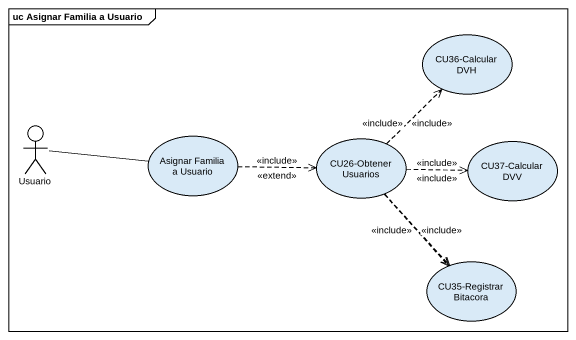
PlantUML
@startuml
mainframe uc Asignar Familia a Usuario
usecase "CU36-Calcular DVH" as CU36_Calcular_DVH
actor Usuario
usecase "Asignar Familia a Usuario" as Asignar_Familia_a_Usuario
usecase "CU26-Obtener Usuarios" as CU26_Obtener_Usuarios
usecase "CU37-Calcular DVV" as CU37_Calcular_DVV
usecase "CU35-Registrar Bitacora" as CU35_Registrar_Bitacora
Usuario -right- Asignar_Familia_a_Usuario
Asignar_Familia_a_Usuario .right.> CU26_Obtener_Usuarios : <<include>>
Asignar_Familia_a_Usuario .right.> CU26_Obtener_Usuarios : <<extend>>
CU26_Obtener_Usuarios .up.> CU36_Calcular_DVH : <<include>>
CU26_Obtener_Usuarios .up.> CU36_Calcular_DVH : <<include>>
CU26_Obtener_Usuarios .right.> CU37_Calcular_DVV : <<include>>
CU26_Obtener_Usuarios .right.> CU37_Calcular_DVV : <<include>>
CU26_Obtener_Usuarios ..> CU35_Registrar_Bitacora : <<include>>
CU26_Obtener_Usuarios ..> CU35_Registrar_Bitacora : <<include>>
@enduml
